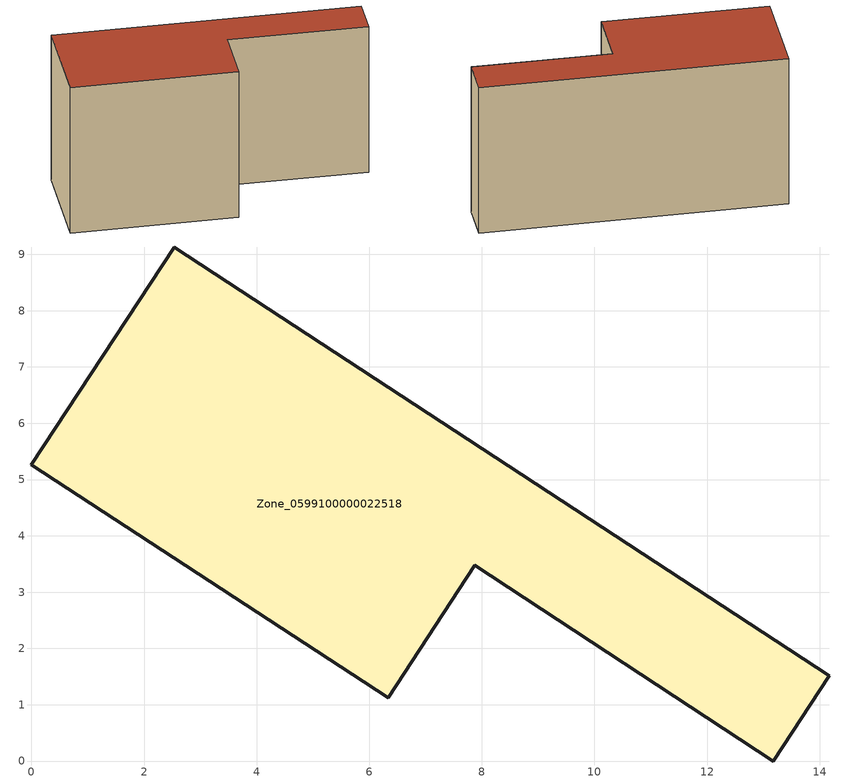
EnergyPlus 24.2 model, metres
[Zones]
Zone_0599100000022518
 floor ground (C_G): 7.88,3.48 6.33,1.12 0,5.27 2.54,9.13 14.17,1.52 13.18,0 z0
 wall outside (C_F): 2.54,9.13 0,5.27 6.33,1.12 7.88,3.48 13.18,0 14.17,1.52 2.54,9.13 z0:7.46
 roof outside (C_R): 14.17,1.52 2.54,9.13 0,5.27 6.33,1.12 7.88,3.48 13.18,0 z7.46
[BUILDING]
Pand.0599100000022518: North Axis=0; Terrain=City; Loads Convergence Tolerance Value=0.04; Temperature Convergence Tolerance Value=0.4; Solar Distribution=FullExterior; Maximum Number of Warmup Days=25; Minimum Number of Warmup Days=1
[Site:Location]
Rotterdam.The.Hague.AP_ZH_NLD Design_Conditions: Latitude=51.96; Longitude=4.45; Time Zone=1; Elevation=-4.5
[SITE:GROUNDTEMPERATURE:BUILDINGSURFACE]
18, 18, 18, 18, 18, 18, 18, 18, 18, 18, 18, 18
[MATERIAL] Thermal Absorptance=0.9; Solar Absorptance=0.7; Visible Absorptance=0.7
Name | Roughness | Thickness | Conductivity | Density | Specific Heat
G.TI.1946 | MediumSmooth | 0.15 | 1 | 540 | 1210
F.TI.1946 | Rough | 0.3 | 0.857143 | 1920 | 840
R.TI.1946 | MediumRough | 0.2 | 0.1 | 1500 | 1000
[CONSTRUCTION]
C_G: G.TI.1946
C_F: F.TI.1946
C_R: R.TI.1946
[ZONE]
Zone_0599100000022518: Type=1; Multiplier=1; Ceiling Height=Autocalculate; Volume=Autocalculate; Floor Area=autocalculate; Part of Total Floor Area=Yes
[ZONEINFILTRATION:DESIGNFLOWRATE]
Infil_Zone_0599100000022518: Zone or ZoneList or Space or SpaceList=Zone_0599100000022518; Schedule=AlwaysOn; Design Flow Rate Calculation Method=Flow/Area; Flow Rate per Floor Area=0.003; Constant Term Coefficient=1; Temperature Term Coefficient=0; Velocity Term Coefficient=0; Velocity Squared Term Coefficient=0
[HVACTEMPLATE:ZONE:IDEALLOADSAIRSYSTEM]
Zone_0599100000022518: Maximum Heating Supply Air Temperature=50; Minimum Cooling Supply Air Temperature=13; Maximum Heating Supply Air Humidity Ratio=0.0156; Minimum Cooling Supply Air Humidity Ratio=0.0077; Heating Limit=NoLimit; Cooling Limit=NoLimit; Dehumidification Control Type=ConstantSensibleHeatRatio; Cooling Sensible Heat Ratio=0.7; Dehumidification Setpoint=60; Humidification Control Type=None; Humidification Setpoint=30; Outdoor Air Method=None; Outdoor Air Flow Rate per Person=0.00944; Outdoor Air Flow Rate per Zone Floor Area=0; Outdoor Air Flow Rate per Zone=0; Demand Controlled Ventilation Type=None; Outdoor Air Economizer Type=NoEconomizer; Heat Recovery Type=None; Sensible Heat Recovery Effectiveness=0.7; Latent Heat Recovery Effectiveness=0.65
[ZONECONTROL:THERMOSTAT]
ThermostatControl_Zone_0599100000022518: Zone or ZoneList=Zone_0599100000022518; Control Type Schedule=DualSetpointControlType; Control 1=Thermostat_Zone_0599100000022518; Temperature Difference Between Cutout And Setpoint=0
[THERMOSTATSETPOINT:DUALSETPOINT]
Thermostat_Zone_0599100000022518: Heating Setpoint Temperature Schedule=HeatingSetpoint_Zone_0599100000022518; Cooling Setpoint Temperature Schedule=CoolingSetpoint_Zone_0599100000022518
[SCHEDULE:COMPACT]
HeatingSetpoint_Zone_0599100000022518: Through: 12/31, For: AllDays, Until: 24:00, 21
CoolingSetpoint_Zone_0599100000022518: Through: 12/31, For: AllDays, Until: 24:00, 24
DualSetpointControlType: Through: 12/31, For: AllDays, Until: 24:00, 4
AlwaysOn: Through: 12/31, For: AllDays, Until: 24:00, 1
